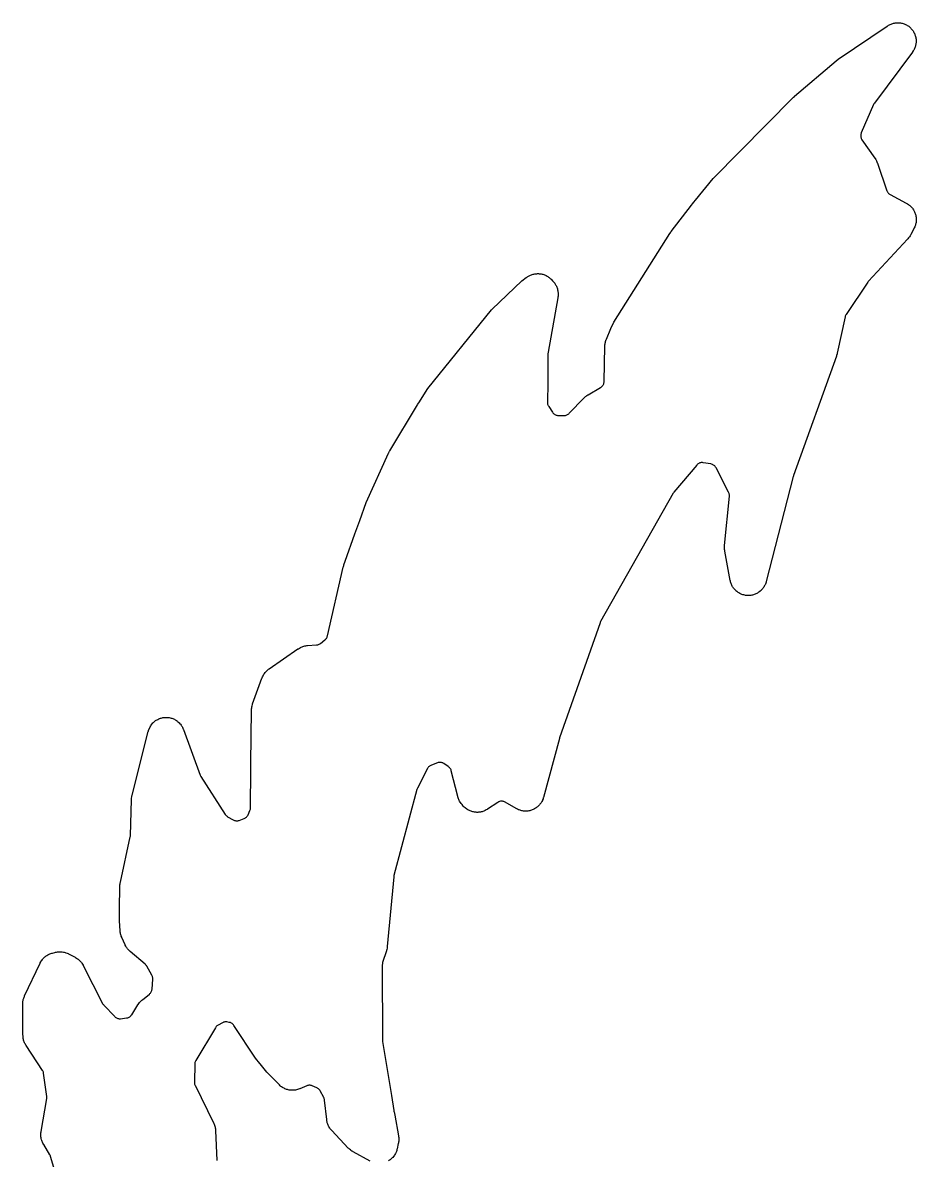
# Model space of a CAD drawing. Header units: millimetres. Extents: x 14 to 182, y 21 to 292.
# Drawn here: x 39.19 to 77.55, y 243.55 to 292.41 of the extents above; entities that cross this region are included whole.
import ezdxf

# ---------------------------------------------------------------- set-up
doc = ezdxf.new("R2010")
doc.units = ezdxf.units.MM
doc.layers.add('CUT', color=7, linetype='CONTINUOUS')

msp = doc.modelspace()

# ---------------------------------------------------------------- linework, layer by layer
at = {"layer": 'CUT'}
for points in [[(41.4213, 240.2532), (40.3868, 243.7166), (40.3782, 243.7413), (40.3676, 243.7651), (40.3549, 243.7879), (40.0884, 244.2212), (40.0767, 244.2412), (40.0545, 244.2819), (40.0344, 244.3238), (40.0209, 244.3558), (40.0052, 244.3995), (39.9952, 244.4327), (39.9841, 244.4778), (39.9775, 244.5119), (39.9711, 244.5579), (39.9681, 244.5925), (39.9664, 244.6389), (39.967, 244.6736), (39.9701, 244.7199), (39.9756, 244.7659), (39.979, 244.7889), (40.2224, 246.2007), (40.2261, 246.2313), (40.2266, 246.2621), (40.2239, 246.2928), (40.0869, 247.2839), (40.082, 247.3103), (40.0748, 247.336), (40.0654, 247.3611), (40.0538, 247.3852), (40.04, 247.4082), (39.3368, 248.4729), (39.3253, 248.4912), (39.3032, 248.5284), (39.283, 248.5665), (39.2692, 248.5958), (39.2527, 248.6358), (39.2418, 248.6662), (39.2293, 248.7076), (39.2213, 248.7389), (39.2128, 248.7813), (39.2079, 248.8133), (39.2034, 248.8562), (39.201, 248.8994), (39.2004, 248.921), (39.1906, 250.2468), (39.1909, 250.267), (39.1924, 250.3073), (39.1957, 250.3476), (39.1996, 250.3776), (39.2065, 250.4174), (39.213, 250.4469), (39.2235, 250.486), (39.2326, 250.5148), (39.2466, 250.5527), (39.2622, 250.59), (39.2704, 250.6084), (39.9346, 252.0131), (39.9444, 252.0327), (39.965, 252.0711), (39.9873, 252.1086), (40.0055, 252.1358), (40.0314, 252.1709), (40.052, 252.1963), (40.0812, 252.2287), (40.1043, 252.2519), (40.1365, 252.2814), (40.1616, 252.3022), (40.1965, 252.3284), (40.2236, 252.3468), (40.2609, 252.3695), (40.2896, 252.3851), (40.3289, 252.4041), (40.359, 252.4168), (40.3999, 252.4319), (40.4416, 252.445), (40.4625, 252.451), (40.5697, 252.479), (40.5927, 252.4844), (40.639, 252.494), (40.6857, 252.501), (40.7209, 252.5045), (40.7681, 252.5067), (40.8036, 252.5064), (40.8507, 252.5036), (40.8859, 252.4996), (40.9325, 252.4919), (40.9671, 252.4843), (41.0127, 252.4717), (41.0463, 252.4604), (41.0902, 252.4431), (41.1332, 252.4235), (41.1545, 252.4132), (41.4371, 252.266), (41.4574, 252.2548), (41.4974, 252.2313), (41.5362, 252.2057), (41.5642, 252.185), (41.6001, 252.1556), (41.6258, 252.1322), (41.6585, 252.0992), (41.6817, 252.0733), (41.7108, 252.0371), (41.7312, 252.0089), (41.7564, 251.9699), (41.7796, 251.9297), (41.7907, 251.9093), (42.62, 250.2814), (42.6343, 250.2564), (42.651, 250.2328), (42.6698, 250.211), (43.1367, 249.7195), (43.1592, 249.6982), (43.1838, 249.6793), (43.2102, 249.663), (43.2382, 249.6495), (43.2673, 249.639), (43.2975, 249.6316), (43.3282, 249.6273), (43.3592, 249.6262), (43.3901, 249.6283), (43.6477, 249.6594), (43.6771, 249.6645), (43.7058, 249.6724), (43.7337, 249.6832), (43.7603, 249.6966), (43.7854, 249.7127), (43.8089, 249.7311), (43.8304, 249.7518), (43.8497, 249.7746), (43.8666, 249.7991), (44.1304, 250.2243), (44.1445, 250.2457), (44.174, 250.2878), (44.2059, 250.3281), (44.2315, 250.3568), (44.2678, 250.3932), (44.306, 250.4274), (44.3257, 250.444), (44.627, 250.6841), (44.6502, 250.7047), (44.6712, 250.7275), (44.6897, 250.7524), (44.7055, 250.7791), (44.7185, 250.8073), (44.7286, 250.8367), (44.7355, 250.8669), (44.7393, 250.8977), (44.7694, 251.3257), (44.77, 251.3548), (44.7679, 251.3837), (44.7629, 251.4123), (44.7552, 251.4403), (44.7448, 251.4674), (44.7319, 251.4934), (44.5111, 251.8875), (44.497, 251.9102), (44.4809, 251.9316), (44.463, 251.9515), (44.4434, 251.9696), (43.8037, 252.5123), (43.7888, 252.5255), (43.7596, 252.5526), (43.7316, 252.581), (43.7116, 252.6031), (43.6862, 252.6339), (43.6682, 252.6578), (43.6456, 252.6906), (43.6298, 252.716), (43.6103, 252.7507), (43.5923, 252.7863), (43.5837, 252.8043), (43.4451, 253.1111), (43.4372, 253.1299), (43.4221, 253.1677), (43.4088, 253.2062), (43.4001, 253.2355), (43.3903, 253.275), (43.3843, 253.3049), (43.3781, 253.3452), (43.3738, 253.3857), (43.372, 253.406), (43.3453, 253.8392), (43.3448, 254.3467), (43.361, 255.3105), (43.3619, 255.3328), (43.3649, 255.3772), (43.37, 255.4214), (43.3774, 255.4654), (43.3816, 255.4872), (43.8086, 257.443), (43.8133, 257.4708), (43.8154, 257.4989), (43.8566, 259.0297), (43.858, 259.0546), (43.8621, 259.1041), (43.8689, 259.1534), (43.8784, 259.2022), (43.8839, 259.2265), (44.5778, 261.9636), (44.5805, 261.9705), (44.5857, 261.9837), (44.5945, 262.0064), (44.6586, 262.1703), (44.6601, 262.1731), (44.6828, 262.2108), (44.7012, 262.2382), (44.7275, 262.2735), (44.7484, 262.2989), (44.778, 262.3315), (44.8013, 262.3548), (44.8339, 262.3843), (44.8594, 262.4052), (44.8948, 262.4314), (44.9222, 262.4497), (44.96, 262.4723), (44.989, 262.4878), (45.0288, 262.5067), (45.0593, 262.5193), (45.1007, 262.5341), (45.1322, 262.5437), (45.1749, 262.5544), (45.2072, 262.5609), (45.2507, 262.5674), (45.2835, 262.5707), (45.3275, 262.5729), (45.3604, 262.573), (45.4044, 262.5709), (45.4372, 262.5677), (45.4807, 262.5614), (45.5131, 262.555), (45.5558, 262.5444), (45.5874, 262.5349), (45.6288, 262.5202), (45.6593, 262.5077), (45.6992, 262.489), (45.7283, 262.4736), (45.7661, 262.4511), (45.7936, 262.4329), (45.829, 262.4068), (45.8546, 262.386), (45.8873, 262.3566), (45.9107, 262.3334), (45.9404, 262.3009), (45.9615, 262.2755), (45.9878, 262.2403), (46.0063, 262.213), (46.0291, 262.1754), (46.0448, 262.1464), (46.0638, 262.1067), (46.0809, 262.0662), (46.0889, 262.0457), (46.803, 260.0864), (46.8163, 260.0555), (46.8329, 260.0263), (47.8804, 258.4054), (47.8973, 258.3818), (47.9164, 258.36), (47.9375, 258.3401), (47.9605, 258.3223), (47.985, 258.3069), (48.2297, 258.1689), (48.2558, 258.1559), (48.283, 258.1454), (48.3111, 258.1376), (48.3398, 258.1326), (48.3688, 258.1304), (48.398, 258.131), (48.4269, 258.1344), (48.4554, 258.1406), (48.4831, 258.1496), (48.6945, 258.2295), (48.7212, 258.2411), (48.7467, 258.2552), (48.7707, 258.2718), (48.7929, 258.2906), (48.8133, 258.3115), (48.8315, 258.3342), (48.8474, 258.3586), (48.8609, 258.3845), (48.9448, 258.5664), (48.9566, 258.5959), (48.9651, 258.6265), (48.9704, 258.6578), (48.9724, 258.6895), (49.001, 261.9979), (49.0026, 262.1678), (49.003, 262.209), (49.005, 262.4264), (49.0092, 262.8799), (49.0095, 262.8873), (49.0127, 262.9377), (49.0189, 262.988), (49.0255, 263.0253), (49.0373, 263.0745), (49.0517, 263.123), (49.0597, 263.147), (49.4589, 264.2533), (49.4673, 264.2749), (49.4853, 264.3176), (49.5054, 264.3594), (49.5221, 264.3898), (49.5464, 264.4293), (49.5662, 264.4578), (49.5944, 264.4946), (49.617, 264.521), (49.6489, 264.5546), (49.674, 264.5786), (49.7092, 264.6087), (49.7459, 264.6371), (49.7646, 264.6507), (51.0042, 265.5098), (51.0243, 265.5229), (51.065, 265.5481), (51.107, 265.571), (51.1394, 265.5865), (51.1836, 265.6048), (51.2174, 265.6168), (51.2633, 265.6303), (51.2982, 265.6386), (51.3453, 265.6472), (51.3928, 265.6532), (51.4166, 265.6556), (51.8052, 265.6843), (51.8343, 265.6879), (51.8629, 265.6943), (51.8907, 265.7035), (51.9175, 265.7153), (51.9431, 265.7297), (51.9671, 265.7466), (52.1629, 265.8986), (52.1852, 265.9177), (52.2055, 265.939), (52.2236, 265.9621), (52.2394, 265.9869), (52.2527, 266.0131), (52.2634, 266.0404), (52.2714, 266.0687), (52.9476, 269.0282), (52.953, 269.0494), (52.9677, 269.1021), (52.9742, 269.1231), (53.0253, 269.2763), (53.4504, 270.4607), (53.6141, 270.9166), (53.6563, 271.0342), (53.9302, 271.7971), (54.8904, 273.919), (54.8943, 273.9269), (54.8994, 273.9371), (54.9012, 273.9407), (54.9064, 273.9513), (54.933, 274.0019), (54.946, 274.025), (56.1344, 275.9944), (56.1571, 276.0299), (56.2162, 276.1224), (56.264, 276.1972), (56.5809, 276.6931), (59.3165, 280.0845), (59.3376, 280.1095), (60.6093, 281.3221), (60.8018, 281.4717), (60.9331, 281.5396), (60.9528, 281.5492), (60.9925, 281.5674), (61.0331, 281.5836), (61.064, 281.5943), (61.106, 281.6065), (61.1378, 281.6141), (61.1808, 281.6222), (61.2132, 281.6267), (61.2567, 281.6306), (61.2895, 281.6319), (61.3332, 281.6315), (61.3659, 281.6296), (61.4093, 281.625), (61.4417, 281.62), (61.4845, 281.6112), (61.5162, 281.6031), (61.558, 281.5902), (61.5887, 281.579), (61.629, 281.5621), (61.6586, 281.548), (61.6971, 281.5273), (61.7251, 281.5103), (61.7614, 281.486), (61.7876, 281.4664), (61.8214, 281.4387), (61.8537, 281.4093), (61.8696, 281.3942), (61.9362, 281.3275), (61.9511, 281.3119), (61.98, 281.28), (62.0074, 281.2468), (62.0267, 281.2209), (62.0508, 281.1852), (62.0675, 281.1577), (62.0881, 281.1198), (62.1021, 281.0908), (62.119, 281.0512), (62.1302, 281.0209), (62.1432, 280.9799), (62.1528, 280.9435), (62.1603, 280.8905), (62.1606, 280.8888), (62.1623, 280.8765), (62.176, 280.7806), (62.1767, 280.7395), (62.1757, 280.7068), (62.1722, 280.6634), (62.1666, 280.6202), (62.1633, 280.5986), (61.7436, 278.2557), (61.7402, 278.2308), (61.7389, 278.2056), (61.725, 276.6975), (61.7201, 276.3529), (61.7211, 276.3229), (61.7215, 276.3204), (61.7194, 276.0911), (61.7206, 276.0614), (61.7247, 276.032), (61.7317, 276.0031), (61.7416, 275.975), (61.7541, 275.9481), (61.7693, 275.9225), (61.9326, 275.6762), (61.95, 275.6526), (61.9696, 275.6308), (61.9912, 275.611), (62.0146, 275.5935), (62.0397, 275.5783), (62.0661, 275.5656), (62.0936, 275.5555), (62.1219, 275.5482), (62.1509, 275.5437), (62.1801, 275.542), (62.4329, 275.5398), (62.4635, 275.5412), (62.4938, 275.5456), (62.5236, 275.5531), (62.5524, 275.5636), (62.5799, 275.5769), (62.606, 275.593), (62.6303, 275.6117), (62.6526, 275.6328), (63.2717, 276.282), (63.2867, 276.297), (63.3173, 276.3262), (63.3492, 276.3539), (63.3741, 276.3735), (63.4085, 276.3982), (63.444, 276.4211), (63.4621, 276.4322), (63.997, 276.7433), (64.0226, 276.76), (64.0464, 276.7793), (64.0682, 276.8009), (64.0876, 276.8246), (64.1045, 276.8501), (64.1187, 276.8773), (64.13, 276.9057), (64.1384, 276.9352), (64.1438, 276.9654), (64.146, 276.9959), (64.18, 278.5182), (64.181, 278.539), (64.1838, 278.5806), (64.1886, 278.622), (64.1936, 278.6528), (64.2022, 278.6936), (64.2101, 278.7238), (64.2224, 278.7636), (64.2366, 278.8028), (64.2441, 278.8223), (64.4336, 279.2793), (64.5639, 279.5421), (66.9703, 283.3596), (66.9818, 283.377), (67.0117, 283.4199), (67.0241, 283.4368), (67.8984, 284.5742), (67.9398, 284.6252), (68.0011, 284.7007), (68.073, 284.7895), (68.825, 285.7169), (72.2678, 289.1945), (72.281, 289.2073), (72.3148, 289.2387), (72.3285, 289.251), (74.1087, 290.7763), (74.1287, 290.7924), (74.1798, 290.8314), (74.2007, 290.8464), (76.3062, 292.2689), (76.3246, 292.2806), (76.3617, 292.3032), (76.4, 292.3239), (76.4293, 292.3381), (76.4694, 292.3551), (76.5, 292.3663), (76.5415, 292.3793), (76.573, 292.3876), (76.6156, 292.3965), (76.6478, 292.4017), (76.691, 292.4065), (76.7235, 292.4085), (76.767, 292.4091), (76.7996, 292.408), (76.843, 292.4044), (76.8753, 292.4001), (76.9181, 292.3923), (76.9498, 292.3849), (76.9917, 292.3731), (77.0226, 292.3627), (77.0631, 292.3468), (77.0928, 292.3335), (77.1316, 292.3138), (77.1599, 292.2976), (77.1966, 292.2743), (77.2233, 292.2555), (77.2575, 292.2287), (77.2822, 292.2074), (77.3137, 292.1774), (77.3363, 292.1538), (77.3647, 292.121), (77.3849, 292.0953), (77.41, 292.0598), (77.4276, 292.0324), (77.4492, 291.9946), (77.4641, 291.9656), (77.4819, 291.9259), (77.4939, 291.8956), (77.5079, 291.8544), (77.5168, 291.8231), (77.5268, 291.7807), (77.5327, 291.7487), (77.5385, 291.7056), (77.5412, 291.6731), (77.5428, 291.6296), (77.5424, 291.597), (77.5398, 291.5536), (77.5363, 291.5212), (77.5295, 291.4782), (77.5229, 291.4463), (77.512, 291.4042), (77.5023, 291.3731), (77.4874, 291.3322), (77.4747, 291.3022), (77.4559, 291.2629), (77.4404, 291.2343), (77.4179, 291.197), (77.3937, 291.1609), (77.3811, 291.1432), (75.7529, 288.9579), (75.7337, 288.9289), (75.7181, 288.8978), (75.1898, 287.6764), (75.1791, 287.6479), (75.1714, 287.6183), (75.1667, 287.5882), (75.1651, 287.5577), (75.1666, 287.5273), (75.1712, 287.4971), (75.1789, 287.4676), (75.1895, 287.4389), (75.2029, 287.4116), (75.2191, 287.3857), (75.773, 286.5917), (75.7846, 286.5743), (75.8069, 286.5388), (75.8276, 286.5023), (75.8419, 286.4742), (75.8591, 286.4359), (75.8745, 286.3969), (75.8817, 286.3772), (76.2857, 285.1947), (76.2961, 285.1684), (76.3089, 285.1433), (76.3239, 285.1195), (76.3412, 285.0971), (76.3605, 285.0766), (76.3816, 285.0579), (76.4044, 285.0412), (76.4286, 285.0268), (77.1216, 284.6578), (77.1408, 284.647), (77.1785, 284.6245), (77.215, 284.6002), (77.2415, 284.5807), (77.2755, 284.5529), (77.2999, 284.5309), (77.3311, 284.5), (77.3532, 284.4757), (77.3812, 284.4419), (77.4009, 284.4155), (77.4255, 284.3792), (77.4425, 284.351), (77.4634, 284.3124), (77.4776, 284.2828), (77.4946, 284.2423), (77.5059, 284.2114), (77.5189, 284.1695), (77.5271, 284.1376), (77.5359, 284.0946), (77.541, 284.0621), (77.5456, 284.0185), (77.5475, 283.9856), (77.5478, 283.9417), (77.5465, 283.9089), (77.5425, 283.8652), (77.538, 283.8326), (77.5298, 283.7895), (77.5221, 283.7575), (77.5097, 283.7154), (77.499, 283.6843), (77.4826, 283.6436), (77.4642, 283.6037), (77.4546, 283.584), (77.3101, 283.3066), (77.3004, 283.289), (77.2803, 283.2543), (77.2587, 283.2205), (77.2413, 283.1959), (77.2168, 283.1642), (77.1908, 283.1336), (77.1775, 283.1186), (75.4973, 281.3075), (75.4818, 281.2894), (75.4678, 281.2701), (74.5399, 279.8819), (74.5253, 279.8578), (74.5131, 279.8324), (74.5033, 279.806), (74.4961, 279.7788), (74.1575, 278.2182), (74.1504, 278.1897), (74.1302, 278.1191), (74.1212, 278.0912), (72.2848, 272.9683), (72.2805, 272.9552), (72.2749, 272.9372), (72.2712, 272.924), (71.1045, 268.4044), (71.0986, 268.3835), (71.0857, 268.3419), (71.0708, 268.3011), (71.0582, 268.2711), (71.0395, 268.2318), (71.024, 268.2032), (71.0016, 268.1659), (70.9834, 268.1389), (70.9575, 268.104), (70.9368, 268.0788), (70.9076, 268.0466), (70.8846, 268.0236), (70.8524, 267.9943), (70.8273, 267.9736), (70.7925, 267.9476), (70.7655, 267.9293), (70.7283, 267.9068), (70.6997, 267.8913), (70.6605, 267.8725), (70.6305, 267.8598), (70.5897, 267.8448), (70.5586, 267.8351), (70.5165, 267.8241), (70.4846, 267.8175), (70.4417, 267.8106), (70.4093, 267.807), (70.3659, 267.8044), (70.3333, 267.8039), (70.2899, 267.8055), (70.2574, 267.8082), (70.2143, 267.8139), (70.1823, 267.8197), (70.14, 267.8296), (70.1086, 267.8385), (70.0674, 267.8524), (70.0371, 267.8643), (69.9974, 267.8821), (69.9684, 267.8968), (69.9306, 267.9184), (69.9032, 267.9359), (69.8677, 267.961), (69.842, 267.981), (69.8091, 268.0094), (69.7855, 268.0319), (69.7555, 268.0633), (69.7341, 268.0879), (69.7073, 268.1221), (69.6884, 268.1487), (69.665, 268.1853), (69.6488, 268.2136), (69.629, 268.2523), (69.6156, 268.282), (69.5997, 268.3224), (69.5892, 268.3533), (69.5773, 268.3951), (69.5673, 268.4374), (69.5629, 268.4587), (69.3312, 269.7159), (69.3279, 269.7364), (69.3223, 269.7777), (69.3186, 269.8191), (69.3172, 269.8502), (69.3173, 269.8918), (69.3194, 269.9334), (69.3209, 269.9541), (69.5241, 272.0804), (69.5255, 272.1089), (69.5242, 272.1373), (69.5201, 272.1655), (69.5134, 272.1932), (69.5041, 272.2202), (69.4923, 272.2461), (68.9518, 273.2975), (68.9362, 273.3243), (68.918, 273.3493), (68.8973, 273.3723), (68.8743, 273.3931), (68.8493, 273.4114), (68.8225, 273.427), (68.7943, 273.4397), (68.7649, 273.4495), (68.7346, 273.4562), (68.4023, 273.5119), (68.3741, 273.5153), (68.3457, 273.516), (68.3173, 273.514), (68.2893, 273.5093), (68.2619, 273.502), (68.2352, 273.4922), (68.2097, 273.4798), (68.1854, 273.4651), (68.1625, 273.4482), (68.1415, 273.4292), (68.1222, 273.4082), (67.148, 272.24), (67.1317, 272.2186), (67.1173, 272.1958), (63.9948, 266.6862), (63.9827, 266.6624), (63.9727, 266.6376), (62.2382, 261.694), (62.2348, 261.6835), (62.2303, 261.6692), (62.2272, 261.6586), (61.5444, 259.1361), (61.5383, 259.1153), (61.525, 259.0741), (61.5097, 259.0336), (61.4967, 259.0038), (61.4776, 258.9649), (61.4619, 258.9365), (61.4391, 258.8996), (61.4208, 258.8728), (61.3945, 258.8383), (61.3737, 258.8134), (61.3442, 258.7816), (61.3211, 258.7589), (61.2887, 258.73), (61.2635, 258.7096), (61.2285, 258.684), (61.2014, 258.6661), (61.1642, 258.644), (61.1355, 258.6288), (61.0963, 258.6104), (61.0662, 258.598), (61.0254, 258.5834), (60.9944, 258.574), (60.9523, 258.5634), (60.9205, 258.557), (60.8776, 258.5505), (60.8453, 258.5472), (60.8021, 258.5449), (60.7696, 258.5447), (60.7263, 258.5466), (60.694, 258.5495), (60.6511, 258.5555), (60.6192, 258.5616), (60.577, 258.5717), (60.5458, 258.5808), (60.5049, 258.5949), (60.4747, 258.6069), (60.4353, 258.6249), (60.3968, 258.6448), (60.3778, 258.6552), (59.8981, 258.9326), (59.8712, 258.9464), (59.843, 258.9575), (59.8138, 258.9656), (59.784, 258.9708), (59.7538, 258.9729), (59.7235, 258.9719), (59.6935, 258.968), (59.664, 258.961), (59.6354, 258.9511), (59.608, 258.9383), (59.5819, 258.9229), (59.1401, 258.6295), (59.122, 258.618), (59.0852, 258.5961), (59.0474, 258.5759), (59.0184, 258.5621), (58.9789, 258.5456), (58.9487, 258.5346), (58.9078, 258.522), (58.8767, 258.5139), (58.8347, 258.5052), (58.803, 258.5002), (58.7604, 258.4955), (58.7284, 258.4935), (58.6855, 258.4929), (58.6534, 258.4939), (58.6107, 258.4974), (58.5789, 258.5015), (58.5367, 258.509), (58.5054, 258.5161), (58.4641, 258.5276), (58.4336, 258.5377), (58.3936, 258.5531), (58.3642, 258.566), (58.3259, 258.5851), (58.2979, 258.6007), (58.2615, 258.6234), (58.2351, 258.6416), (58.201, 258.6677), (58.1765, 258.6884), (58.1451, 258.7175), (58.1151, 258.7481), (58.1004, 258.7637), (58.0473, 258.8234), (58.0332, 258.84), (58.006, 258.8737), (57.9803, 258.9088), (57.9624, 258.9359), (57.9403, 258.9733), (57.9251, 259.002), (57.9067, 259.0413), (57.8943, 259.0714), (57.8798, 259.1123), (57.8672, 259.1538), (57.8615, 259.1748), (57.5844, 260.2821), (57.5752, 260.3122), (57.5629, 260.3412), (57.5476, 260.3687), (57.5295, 260.3945), (57.5088, 260.4182), (57.4857, 260.4396), (57.4605, 260.4585), (57.2687, 260.5871), (57.2445, 260.6018), (57.2189, 260.6141), (57.1924, 260.6239), (57.165, 260.6312), (57.1371, 260.6359), (57.1088, 260.6379), (57.0805, 260.6372), (57.0524, 260.6339), (57.0247, 260.6279), (56.9977, 260.6194), (56.7308, 260.5208), (56.7052, 260.51), (56.6808, 260.4969), (56.6577, 260.4815), (56.6361, 260.4642), (56.6161, 260.4448), (56.5981, 260.4238), (56.5821, 260.4011), (56.5682, 260.3771), (56.1309, 259.5309), (56.1176, 259.5013), (56.1076, 259.4704), (55.124, 255.7769), (55.1185, 255.7522), (55.1151, 255.7271), (54.8401, 252.7298), (54.8372, 252.7054), (54.8301, 252.6569), (54.8203, 252.6087), (54.8079, 252.5612), (54.801, 252.5376), (54.6413, 252.0389), (54.6334, 252.0089), (54.6286, 251.9783), (54.627, 251.9473), (54.6276, 248.6978), (54.6287, 248.6725), (54.6319, 248.6475), (55.027, 246.3257), (55.1153, 245.6931), (55.119, 245.672), (55.1251, 245.6433), (55.1303, 245.6225), (55.1702, 245.4847), (55.3222, 244.5914), (55.3254, 244.5696), (55.3306, 244.5259), (55.3337, 244.4819), (55.3345, 244.4489), (55.3333, 244.4049), (55.3307, 244.372), (55.3252, 244.3283), (55.3176, 244.2849), (55.3133, 244.2633), (55.2618, 244.0366), (55.2564, 244.0154), (55.2447, 243.9733), (55.2309, 243.9318), (55.2191, 243.9012), (55.2014, 243.8613), (55.1866, 243.832), (55.1651, 243.7939), (55.1476, 243.7663), (55.1225, 243.7305), (55.1023, 243.7046), (55.0739, 243.6714), (55.0513, 243.6476), (55.0198, 243.6174), (54.995, 243.5959), (54.9607, 243.5688), (54.934, 243.5498), (54.8972, 243.5263)], [(54.1043, 243.5144), (53.3805, 243.9098), (53.3601, 243.9216), (53.32, 243.9463), (53.2813, 243.9731), (53.2534, 243.9946), (53.2176, 244.0253), (53.1836, 244.0578), (53.1669, 244.0745), (52.4586, 244.8247), (52.4448, 244.8401), (52.4177, 244.8715), (52.3922, 244.9042), (52.3742, 244.9295), (52.3517, 244.9643), (52.3361, 244.9912), (52.317, 245.0279), (52.3039, 245.0561), (52.2883, 245.0944), (52.2778, 245.1237), (52.2658, 245.1633), (52.2581, 245.1934), (52.2497, 245.234), (52.2432, 245.2749), (52.2404, 245.2955), (52.1463, 246.1344), (52.1416, 246.1634), (52.1341, 246.1919), (52.1238, 246.2195), (52.1109, 246.2459), (51.9538, 246.5306), (51.9393, 246.5541), (51.9228, 246.5762), (51.9043, 246.5967), (51.884, 246.6154), (51.8621, 246.6322), (51.8387, 246.6469), (51.814, 246.6593), (51.6208, 246.7461), (51.5918, 246.7574), (51.5619, 246.7656), (51.5313, 246.7706), (51.5003, 246.7725), (51.4693, 246.7711), (51.4385, 246.7665), (51.4085, 246.7588), (51.3794, 246.7481), (51.0853, 246.6216), (51.0643, 246.6132), (51.0221, 246.5975), (50.9791, 246.584), (50.9465, 246.5754), (50.9023, 246.5662), (50.869, 246.561), (50.8242, 246.5562), (50.7905, 246.5544), (50.7454, 246.5541), (50.7117, 246.5557), (50.6668, 246.5599), (50.6334, 246.5648), (50.5892, 246.5736), (50.5564, 246.5818), (50.5133, 246.5949), (50.4815, 246.6063), (50.4399, 246.6237), (50.4095, 246.6383), (50.3698, 246.6597), (50.341, 246.6773), (50.3037, 246.7026), (50.2767, 246.7229), (50.2421, 246.7518), (50.2091, 246.7824), (50.1929, 246.7981), (49.6663, 247.3367), (49.4442, 247.6126), (49.3134, 247.7751), (49.2451, 247.8601), (49.1864, 247.933), (48.2547, 249.3417), (48.2382, 249.3642), (48.2198, 249.3851), (48.1995, 249.4042), (48.1775, 249.4213), (48.154, 249.4363), (48.1293, 249.449), (48.1034, 249.4594), (48.0767, 249.4674), (48.0494, 249.4728), (47.9509, 249.4878), (47.9233, 249.4907), (47.8956, 249.491), (47.8679, 249.4888), (47.8406, 249.484), (47.8139, 249.4767), (47.7879, 249.467), (47.7629, 249.4549), (47.5736, 249.3522), (47.5463, 249.3355), (47.5209, 249.3159), (47.4978, 249.2938), (47.4771, 249.2693), (47.4592, 249.2427), (46.6181, 247.8388), (46.6035, 247.8113), (46.5918, 247.7824), (46.5832, 247.7524), (46.5778, 247.7217), (46.5755, 247.6906), (46.5601, 246.9067), (46.5609, 246.8782), (46.5644, 246.8499), (46.5705, 246.8221), (46.5793, 246.7949), (46.5906, 246.7687), (47.3792, 245.1608), (47.3889, 245.1396), (47.4073, 245.0966), (47.4234, 245.0527), (47.4338, 245.0192), (47.4453, 244.9739), (47.4521, 244.9395), (47.4588, 244.8932), (47.4631, 244.8467), (47.4646, 244.8233), (47.5162, 243.534)]]:
    msp.add_lwpolyline(points, dxfattribs=at)

doc.saveas('drawing.dxf')
